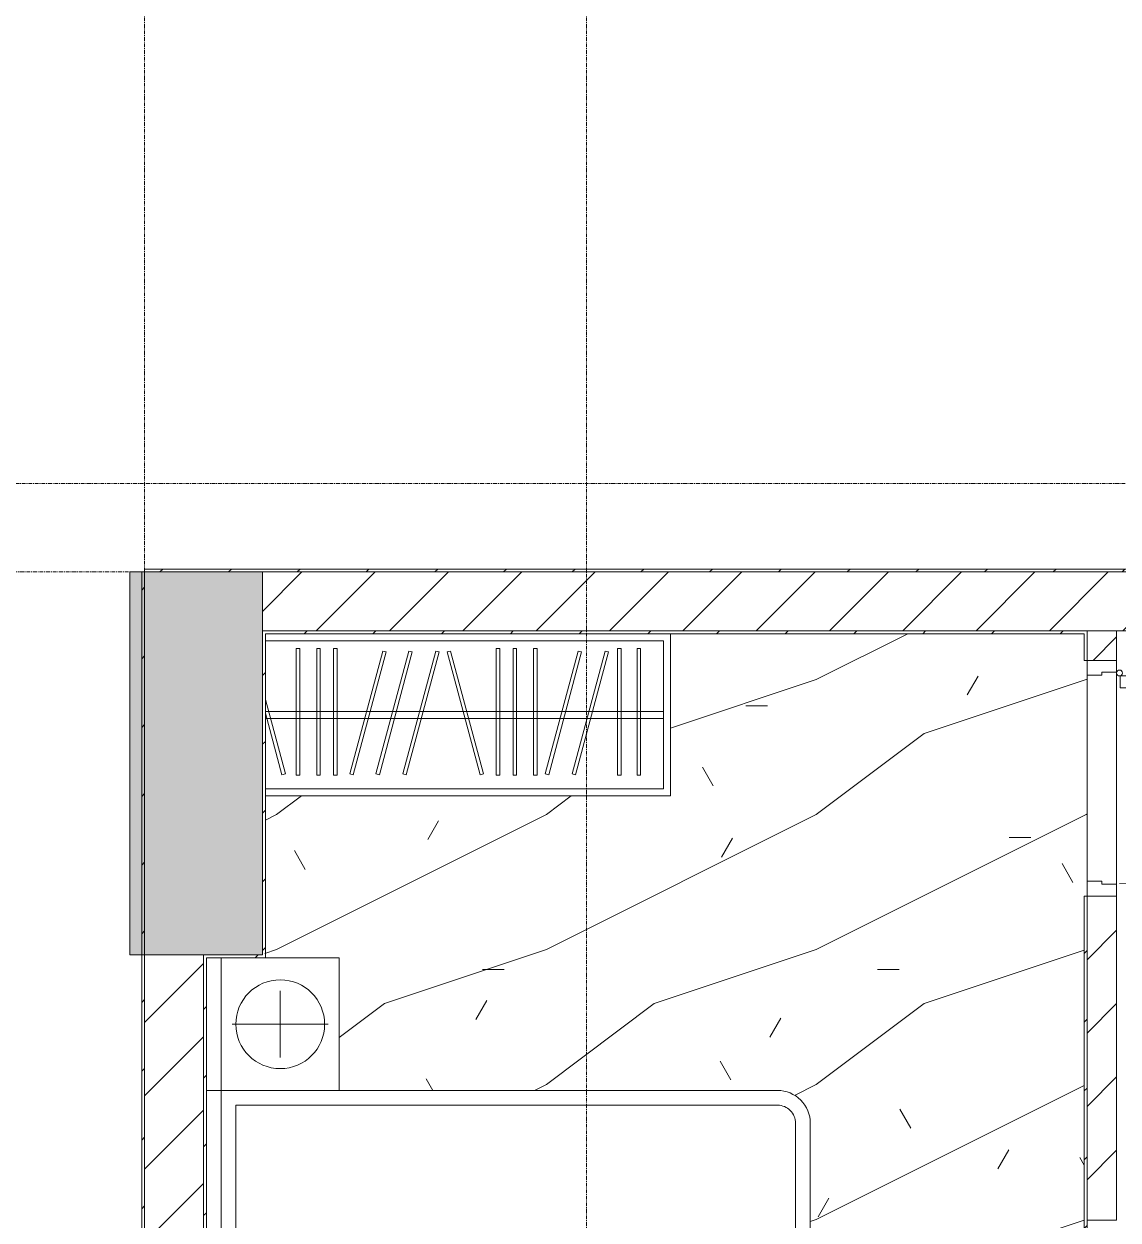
# Model space of a CAD drawing. Header units: millimetres. Extents: x 5357 to 259384, y -16348 to 109893.
# Drawn here: x 44043 to 47758, y 31337 to 35397 of the extents above; entities that cross this region are included whole.
import ezdxf

# ---------------------------------------------------------------- set-up
doc = ezdxf.new("R2010")
doc.units = ezdxf.units.MM
doc.linetypes.add('Grid Line', pattern=[22.225, 12.7, -3.175, 3.175, -3.175])
for name, color, linetype, lineweight in [('0-1', 7, 'Continuous', 5), ('A-DETL-GENF-1', 53, 'Continuous', 9), ('A-DOOR-1', 254, 'Continuous', 9), ('A-DOOR-2', 53, 'Continuous', 9), ('A-FLOR-1', 53, 'Continuous', 9), ('A-FLOR-PATT-1', 10, 'Continuous', 9), ('A-WALL', 113, 'Continuous', 9), ('A-WALL-1', 9, 'Continuous', 18), ('A-WALL-2', 53, 'Continuous', 9), ('A-WALL-3', 113, 'Continuous', 18), ('A-WALL-PATT', 111, 'Continuous', 9), ('A-WALL-PATT-1', 10, 'Continuous', 9), ('A-WALL-PATT-2', 53, 'Continuous', 9), ('I-FURN-1', 254, 'Continuous', 9), ('I-WALL-1', 9, 'Continuous', 18), ('I-WALL-3', 2, 'Continuous', 18), ('S-COLS-1', 253, 'Continuous', 5), ('S-COLS-2', 9, 'Continuous', 18), ('S-GRID-1', 1, 'Grid Line', 9)]:
    doc.layers.add(name, color=color, linetype=linetype, lineweight=lineweight)
pattern_1 = [(45, (0, 0), (-124.4508, 124.4508), [])]
pattern_2 = [(45, (0, 0), (-116.6726, 116.6726), [])]

# ---------------------------------------------------------------- blocks, each defined once
blk = doc.blocks.new('NCV_TKTC_KET CAU_rvt-1-TKCS_MB CẢNH QUAN CÂY XANH')
at = {"layer": 'S-COLS-1'}
blk.add_hatch(color=256, dxfattribs=at).paths.add_polyline_path([(44852.6, 32236.9), (44852.6, 33536.9), (44402.6, 33536.9), (44402.6, 32236.9)])
at = {"layer": 'S-COLS-2'}
for p, q in [((44852.6, 33536.9), (44402.6, 33536.9)), ((44402.6, 33536.9), (44402.6, 32236.9)), ((44852.6, 32236.9), (44852.6, 33536.9)), ((44402.6, 32236.9), (44852.6, 32236.9))]:
    blk.add_line(p, q, dxfattribs=at)
blk = doc.blocks.new('DOOR_CW_01 CANH MO-PANEL KINH - DIG_02-800x2200-CỬA NHÔM KÍNH-400864-TKCS_MB CẢNH QUAN CÂY XANH')
at = {"layer": 'A-DETL-GENF-1'}
for p, q in [((-347, 772), (-307, 772)), ((-347, 652), (-347, 772)), ((-307, 772), (-307, 652)), ((-349, 731.8), (-347, 731.8)), ((-349, 692.2), (-349, 731.8)), ((-347, 692.2), (-347, 731.8)), ((-307, 692.2), (-307, 731.8)), ((-305, 731.8), (-307, 731.8)), ((-305, 692.2), (-305, 731.8)), ((-392, 637), (-392, 716.5)), ((-349, 720.5), (-388, 720.5)), ((-384, 699.5), (-384, 637)), ((-349, 703.5), (-380, 703.5)), ((-347, 692.2), (-349, 692.2)), ((-307, 692.2), (-305, 692.2)), ((-305, 720.5), (-266, 720.5)), ((-305, 703.5), (-274, 703.5)), ((-270, 699.5), (-270, 637)), ((-262, 637), (-262, 716.5)), ((-307, 652), (-347, 652)), ((-313, 652), (-341, 652)), ((-341, 652), (-341, 638)), ((-313, 638), (-313, 652)), ((-383.9, 611.2), (-377.3, 615.8)), ((-347, 638), (-341, 638)), ((-347, 638), (-347, 196)), ((-307, 638), (-313, 638)), ((-307, 196), (-307, 638)), ((-270.1, 611.2), (-276.7, 615.8)), ((-347, 196), (-341, 196)), ((-307, 182), (-347, 182)), ((-347, 182), (-347, 62)), ((-341, 196), (-341, 182)), ((-341, 182), (-313, 182)), ((-307, 196), (-313, 196)), ((-313, 182), (-313, 196)), ((-307, 62), (-307, 182)), ((-347, 62), (-307, 62))]:
    blk.add_line(p, q, dxfattribs=at)
blk.add_circle((-357, 60), 10, dxfattribs=at)
for centre, radius, start, end in [((-357, 60), 714, 360, 92), ((-388, 716.5), 4, 90, 180), ((-380, 699.5), 4, 90, 180), ((-274, 699.5), 4, 0, 90), ((-266, 716.5), 4, 0, 90), ((-347, 637), 45, 180, 215), ((-347, 637), 37, 180, 215), ((-307, 637), 37, 325, 0), ((-307, 637), 45, 325, 0)]:
    blk.add_arc(centre, radius, start, end, dxfattribs=at)
at = {"layer": 'A-DOOR-2'}
for p, q in [((-360, 50), (-400, 50)), ((-400, 50), (-400, -50)), ((-360, 0), (-360, 50)), ((-357, 50), (-332, 50)), ((400, 50), (360, 50)), ((360, 50), (360, 0)), ((400, -50), (400, 50)), ((-350, 0), (-360, 0)), ((-350, -50), (-350, 0)), ((360, 0), (350, 0)), ((350, 0), (350, -50)), ((-400, -50), (-350, -50)), ((350, -50), (400, -50))]:
    blk.add_line(p, q, dxfattribs=at)
blk = doc.blocks.new('GIUONG NGU-2TAB-1600x2000 - GIUONG NGU-2TAB-1600x2000-842839-TKCS_MB CẢNH QUAN CÂY XANH')
at = {"layer": 'I-FURN-1'}
for p, q in [((8.5, 0), (8.5, -50)), ((458.5, -50), (458.5, 0)), ((458.5, 0), (458.5, -50)), ((2108.2, -50), (2108.2, 0)), ((2108.2, 0), (2108.2, -50)), ((2558.2, -50), (2558.2, 0)), ((458.5, -50), (8.5, -50)), ((8.5, -50), (8.5, -450.3)), ((8.5, -50), (458.5, -50)), ((458.5, -50), (8.5, -50)), ((8.5, -50), (8.5, -450.3)), ((458.5, -450.3), (458.5, -50)), ((2108.2, -50), (458.5, -50)), ((458.5, -50), (458.5, -1938.9)), ((458.5, -50), (2108.2, -50)), ((458.5, -1938.9), (458.5, -50)), ((458.5, -450.3), (458.5, -50)), ((458.5, -50), (2108.2, -50)), ((2558.2, -50), (2108.2, -50)), ((2108.2, -50), (2108.2, -450.3)), ((2108.2, -1938.9), (2108.2, -50)), ((2108.2, -50), (2558.2, -50)), ((2108.2, -50), (2558.2, -50)), ((2108.2, -450.3), (2108.2, -50)), ((2108.2, -50), (2108.2, -1938.9)), ((2558.2, -450.3), (2558.2, -50)), ((2558.2, -50), (2558.2, -450.3)), ((233.5, -86.8), (233.5, -413.5)), ((508.5, -100), (2058.2, -100)), ((508.5, -1938.9), (508.5, -100)), ((2058.2, -100), (2058.2, -1938.9)), ((2333.2, -86.8), (2333.2, -413.5)), ((120.2, -250.2), (346.8, -250.2)), ((2446.5, -250.2), (2219.8, -250.2)), ((8.5, -450.3), (458.5, -450.3)), ((8.5, -450.3), (458.5, -450.3)), ((2108.2, -450.3), (2558.2, -450.3)), ((2558.2, -450.3), (2108.2, -450.3)), ((1997.1, -2000), (569.6, -2000)), ((569.6, -2050), (1997.1, -2050)), ((1997.1, -2050), (569.6, -2050))]:
    blk.add_line(p, q, dxfattribs=at)
for centre in [(233.5, -250.2), (2333.2, -250.2)]:
    blk.add_circle(centre, 150.7, dxfattribs=at)
for centre, radius, start, end in [((569.6, -1938.9), 111.1, 180, 270), ((569.6, -1938.9), 111.1, 180, 270), ((569.6, -1938.9), 61.1, 180, 270), ((1997.1, -1938.9), 111.1, 270, 360), ((1997.1, -1938.9), 61.1, 270, 0), ((1997.1, -1938.9), 111.1, 270, 0)]:
    blk.add_arc(centre, radius, start, end, dxfattribs=at)
blk = doc.blocks.new('TU QUAN AO-SUITE ROOM_3 - TU QUAN AO-SUITE ROOM_3-V11-TKCS_MB CẢNH QUAN CÂY XANH')
at = {"layer": 'I-FURN-1'}
for p, q in [((-550, -125), (-550, -1500)), ((-550, -1500), (-550, -125)), ((-550, -125), (-550, -576)), ((-526, -1476), (-526, -125)), ((-526, -125), (-526, -600)), ((-478.3, -181.1), (-269, -125)), ((-222.7, -125), (-475.2, -192.7)), ((-287, -125), (-287, -576)), ((-263, -125), (-263, -576)), ((-24, -124.8), (-24, -1476)), ((-475.2, -192.7), (-478.3, -181.1)), ((-480.1, -229.7), (-50.1, -229.7)), ((-480.1, -241.7), (-480.1, -229.7)), ((-50.1, -241.7), (-480.1, -241.7)), ((-50.1, -229.7), (-50.1, -241.7)), ((-480.1, -299.2), (-50.1, -299.2)), ((-480.1, -311.2), (-480.1, -299.2)), ((-50.1, -311.2), (-480.1, -311.2)), ((-50.1, -299.2), (-50.1, -311.2)), ((-480.1, -356.4), (-50.1, -356.4)), ((-480.1, -368.4), (-480.1, -356.4)), ((-50.1, -356.4), (-50.1, -368.4)), ((-50.1, -368.4), (-480.1, -368.4)), ((-475.2, -411.5), (-478.3, -423.1)), ((-478.3, -423.1), (-61.3, -534.9)), ((-58.2, -523.3), (-475.2, -411.5)), ((-475.2, -500.3), (-478.3, -511.9)), ((-478.3, -511.9), (-61.3, -623.6)), ((-58.2, -612.1), (-475.2, -500.3)), ((-61.3, -534.9), (-58.2, -523.3)), ((-526, -1476), (-526, -600)), ((-475.2, -591.5), (-478.3, -603.1)), ((-478.3, -603.1), (-61.3, -714.9)), ((-58.2, -703.3), (-475.2, -591.5)), ((-287, -576), (-287, -1476)), ((-263, -576), (-263, -1476)), ((-61.3, -623.6), (-58.2, -612.1)), ((-61.3, -714.9), (-58.2, -703.3)), ((-478.3, -853.9), (-61.3, -742.1)), ((-58.2, -753.7), (-475.2, -865.5)), ((-61.3, -742.1), (-58.2, -753.7)), ((-475.2, -865.5), (-478.3, -853.9)), ((-480.1, -908.6), (-480.1, -920.6)), ((-480.1, -908.6), (-480.1, -920.6)), ((-50.1, -908.6), (-480.1, -908.6)), ((-480.1, -920.6), (-50.1, -920.6)), ((-50.1, -920.6), (-50.1, -908.6)), ((-480.1, -965.8), (-480.1, -977.8)), ((-480.1, -965.8), (-480.1, -977.8)), ((-50.1, -965.8), (-480.1, -965.8)), ((-50.1, -977.8), (-50.1, -965.8)), ((-480.1, -977.8), (-50.1, -977.8)), ((-480.1, -1035.3), (-480.1, -1047.3)), ((-480.1, -1035.3), (-480.1, -1047.3)), ((-50.1, -1035.3), (-480.1, -1035.3)), ((-480.1, -1047.3), (-50.1, -1047.3)), ((-50.1, -1047.3), (-50.1, -1035.3)), ((-475.2, -1075.3), (-478.3, -1086.9)), ((-478.3, -1086.9), (-61.3, -1198.6)), ((-58.2, -1187.1), (-475.2, -1075.3)), ((-475.2, -1166.5), (-478.3, -1178.1)), ((-58.2, -1278.3), (-475.2, -1166.5)), ((-478.3, -1178.1), (-61.3, -1289.9)), ((-61.3, -1198.6), (-58.2, -1187.1)), ((-61.3, -1289.9), (-58.2, -1278.3)), ((-480.1, -1320.5), (-480.1, -1332.5)), ((-480.1, -1320.5), (-480.1, -1332.5)), ((-50.1, -1320.5), (-480.1, -1320.5)), ((-480.1, -1332.5), (-50.1, -1332.5)), ((-50.1, -1332.5), (-50.1, -1320.5)), ((-480.1, -1386.9), (-480.1, -1398.9)), ((-480.1, -1386.9), (-480.1, -1398.9)), ((-50.1, -1386.9), (-480.1, -1386.9)), ((-480.1, -1398.9), (-50.1, -1398.9)), ((-50.1, -1398.9), (-50.1, -1386.9)), ((-550, -1500), (0, -1500)), ((0, -1500), (-550, -1500)), ((-24, -1476), (-526, -1476))]:
    blk.add_line(p, q, dxfattribs=at)
blk = doc.blocks.new('NCV_TKTC_TANG 1_rvt-1-TKCS_MB CẢNH QUAN CÂY XANH')
at = {"layer": 'A-FLOR-PATT-1'}
h = blk.add_hatch(dxfattribs=at)
h.set_pattern_fill('FP_6', color=256, style=0, pattern_type=2)
h.set_pattern_definition([(0, (0, 0), (1788.16, 447.04), [73.762, -1267.358, 73.762, -1267.358, -7152.64]), (0, (0, 0), (1788.16, 447.04), [-2682.24, 73.762, -2608.478, 73.762, -1267.358, -3129.28]), (0, (0, 0), (1788.16, 447.04), [-6705.6, 73.762, -820.318, 73.762, -2161.438]), (120, (670.56, 223.5), (-1281.228, 1325.072), [73.762, -1267.358, 73.762, -8419.998]), (120, (670.56, 223.5), (-1281.228, 1325.072), [-1414.882, -1267.358, 73.762, -2608.478, -4470.4]), (120, (670.56, 223.5), (-1281.228, 1325.072), [-5364.48, 73.762, -1267.358, 73.762, -3055.518]), (120, (670.56, 223.5), (-1281.228, 1325.072), [-6779.362, -820.318, 73.762, -2161.438]), (240, (894.1, 1117.6), (-506.932, -1772.112), [73.762, -1267.358, 73.762, -8419.998]), (240, (894.1, 1117.6), (-506.932, -1772.112), [-1414.882, -1267.358, 73.762, -2608.478, -4470.4]), (240, (894.1, 1117.6), (-506.932, -1772.112), [-5364.48, 73.762, -1267.358, 73.762, -3055.518]), (240, (894.1, 1117.6), (-506.932, -1772.112), [-6779.362, -820.318, 73.762, -2161.438])])
h.paths.add_polyline_path([(47514.6, 28936.9), (47642.6, 28936.9), (47642.6, 32436.9), (47652.6, 32436.9), (47652.6, 33236.9), (47642.6, 33236.9), (47642.6, 33326.9), (46237.6, 33326.9), (46237.6, 32776.9), (44862.6, 32776.9), (44861, 32226.9), (45112.9, 32226.8), (45112.9, 31776.8), (46601.5, 31776.8), (46630.2, 31773), (46657, 31761.9), (46680, 31744.2), (46697.7, 31721.2), (46708.8, 31694.4), (46712.6, 31665.7), (46712.6, 30238.2), (46708.8, 30209.5), (46697.7, 30182.7), (46680, 30159.7), (46657, 30142), (46630.2, 30130.9), (46601.5, 30127.1), (45112.9, 30127.1), (45112.9, 29677.1), (44662.6, 29677.1), (44662.6, 28936.9), (46694.6, 28936.9)])
h = blk.add_hatch(dxfattribs=at)
h.set_pattern_fill('FP_4', color=256, style=0, pattern_type=2)
h.set_pattern_definition([(216.87, (366.52, 916.3), (2748.8967, 1832.6049), [458.15, -4123.35]), (206.565, (916.3, 641.4), (-916.3012, -916.2996), [1024.455, -1024.455]), (198.435, (916.3, 183.26), (-1832.5985, -916.302), [579.52, -2318.076])])
h.paths.add_polyline_path([(47514.6, 28936.9), (47642.6, 28936.9), (47642.6, 32436.9), (47652.6, 32436.9), (47652.6, 33236.9), (47642.6, 33236.9), (47642.6, 33326.9), (46237.6, 33326.9), (46237.6, 32776.9), (44862.6, 32776.9), (44861, 32226.9), (45112.9, 32226.8), (45112.9, 31776.8), (46601.5, 31776.8), (46630.2, 31773), (46657, 31761.9), (46680, 31744.2), (46697.7, 31721.2), (46708.8, 31694.4), (46712.6, 31665.7), (46712.6, 30238.2), (46708.8, 30209.5), (46697.7, 30182.7), (46680, 30159.7), (46657, 30142), (46630.2, 30130.9), (46601.5, 30127.1), (45112.9, 30127.1), (45112.9, 29677.1), (44662.6, 29677.1), (44662.6, 28936.9), (46694.6, 28936.9)])
at = {"layer": 'A-WALL-PATT-1'}
h = blk.add_hatch(dxfattribs=at)
h.set_pattern_fill('FP_2', color=256, style=0, pattern_type=2)
h.set_pattern_definition(pattern_1)
h.paths.add_polyline_path([(47702.6, 31336.9), (47752.6, 31336.9), (47752.6, 32436.9), (47652.6, 32436.9), (47652.6, 31336.9)])
h.paths.add_polyline_path([(47652.6, 33236.9), (47752.6, 33236.9), (47752.6, 33336.9), (47652.6, 33336.9)])
at = {"layer": 'A-WALL-PATT-2'}
h = blk.add_hatch(dxfattribs=at)
h.set_pattern_fill('FP_10', color=256, style=0, pattern_type=2)
h.set_pattern_definition(pattern_2)
h.paths.add_polyline_path([(47642.6, 33326.9), (47642.6, 33336.9), (44852.6, 33336.9), (44852.6, 33326.9), (46511.9, 33326.9)])
h = blk.add_hatch(dxfattribs=at)
h.set_pattern_fill('FP_10', color=256, style=0, pattern_type=2)
h.set_pattern_definition(pattern_2)
h.paths.add_polyline_path([(47642.6, 28936.9), (47652.6, 28936.9), (47652.6, 32436.9), (47642.6, 32436.9), (47642.6, 28946.9)])
h.paths.add_polyline_path([(47652.6, 33236.9), (47652.6, 33336.9), (47642.6, 33336.9), (47642.6, 33236.9)])
h = blk.add_hatch(dxfattribs=at)
h.set_pattern_fill('FP_10', color=256, style=0, pattern_type=2)
h.set_pattern_definition(pattern_2)
h.paths.add_polyline_path([(44862.6, 32226.9), (44862.6, 33326.9), (44852.6, 33326.9), (44852.6, 32226.9)])
h = blk.add_hatch(dxfattribs=at)
h.set_pattern_fill('FP_10', color=256, style=0, pattern_type=2)
h.set_pattern_definition(pattern_2)
h.paths.add_polyline_path([(44652.6, 28936.9), (44662.6, 28936.9), (44662.6, 32236.9), (44652.6, 32236.9), (44652.6, 29020.9)])
h = blk.add_hatch(dxfattribs=at)
h.set_pattern_fill('FP_10', color=256, style=0, pattern_type=2)
h.set_pattern_definition(pattern_2)
h.paths.add_polyline_path([(44852.6, 32226.9), (44852.6, 32236.9), (44662.6, 32236.9), (44662.6, 32226.9)])
at = {"layer": 'A-FLOR-1'}
for p, q in [((47652.6, 32486.9), (47652.6, 33186.9)), ((47652.6, 33186.9), (47652.6, 32486.9)), ((47752.6, 32476.9), (47752.6, 33196.9))]:
    blk.add_line(p, q, dxfattribs=at)
at = {"layer": 'A-WALL-1'}
for p, q in [((47752.6, 33336.9), (47652.6, 33336.9)), ((47652.6, 31336.9), (47752.6, 31336.9))]:
    blk.add_line(p, q, dxfattribs=at)
at = {"layer": 'A-WALL-2'}
for p, q in [((47652.6, 33336.9), (47652.6, 33236.9)), ((47652.6, 33236.9), (47652.6, 33336.9)), ((47752.6, 33236.9), (47752.6, 33336.9)), ((47652.6, 32486.9), (47652.6, 33186.9)), ((47652.6, 32436.9), (47652.6, 31336.9)), ((47652.6, 31336.9), (47652.6, 32436.9)), ((47752.6, 31336.9), (47752.6, 32436.9))]:
    blk.add_line(p, q, dxfattribs=at)
at = {"layer": 'I-WALL-1'}
for p, q in [((47642.6, 33336.9), (44852.6, 33336.9)), ((44852.6, 33336.9), (44852.6, 33326.9)), ((47652.6, 33336.9), (47642.6, 33336.9)), ((44852.6, 33326.9), (44852.6, 32236.9)), ((44862.6, 33326.9), (47642.6, 33326.9)), ((44862.6, 32226.9), (44862.6, 33326.9)), ((47642.6, 33326.9), (47642.6, 33236.9)), ((47642.6, 33236.9), (47652.6, 33236.9)), ((47652.6, 32436.9), (47642.6, 32436.9)), ((47642.6, 32436.9), (47642.6, 28946.9)), ((44652.6, 32236.9), (44652.6, 28936.9)), ((44662.6, 32236.9), (44652.6, 32236.9)), ((44852.6, 32236.9), (44662.6, 32236.9)), ((44662.6, 28946.9), (44662.6, 32226.9)), ((44662.6, 32226.9), (44852.6, 32226.9)), ((44852.6, 32226.9), (44862.6, 32226.9)), ((47652.6, 28936.9), (47652.6, 31336.9))]:
    blk.add_line(p, q, dxfattribs=at)
at = {"layer": 'A-DOOR-1', "rotation": 269.9999999999989}
blk.add_blockref('DOOR_CW_01 CANH MO-PANEL KINH - DIG_02-800x2200-CỬA NHÔM KÍNH-400864-TKCS_MB CẢNH QUAN CÂY XANH', (47702.6, 32836.9), dxfattribs=at)
at = {"layer": 'I-FURN-1'}
for name, p, rotation in [('TU QUAN AO-SUITE ROOM_3 - TU QUAN AO-SUITE ROOM_3-V11-TKCS_MB CẢNH QUAN CÂY XANH', (44737.6, 33326.9), 89.9999999999998), ('GIUONG NGU-2TAB-1600x2000 - GIUONG NGU-2TAB-1600x2000-842839-TKCS_MB CẢNH QUAN CÂY XANH', (44662.6, 29668.6), 90.00000000000065)]:
    blk.add_blockref(name, p, dxfattribs=dict(at, rotation=rotation))

msp = doc.modelspace()

# ---------------------------------------------------------------- hatches: boundary and pattern name
at = {"layer": 'A-WALL-PATT'}
h = msp.add_hatch(dxfattribs=at)
h.set_pattern_fill('FP_41', color=256, style=0, pattern_type=2)
h.set_pattern_definition(pattern_2)
h.paths.add_polyline_path([(56442.6, 33536.9), (56442.6, 33546.9), (52427.6, 33546.9), (52427.6, 33536.9), (56195.4, 33536.9)])
h.paths.add_polyline_path([(44452.6, 33536.9), (51337.6, 33536.9), (51337.6, 33546.9), (44452.6, 33546.9)])
h = msp.add_hatch(dxfattribs=at)
h.set_pattern_fill('FP_41', color=256, style=0, pattern_type=2)
h.set_pattern_definition(pattern_2)
h.paths.add_polyline_path([(44452.6, 25846.9), (44452.6, 33536.9), (44442.6, 33536.9), (44442.6, 25846.9)])
h = msp.add_hatch(dxfattribs=at)
h.set_pattern_fill('FP_1', color=256, style=0, pattern_type=2)
h.set_pattern_definition(pattern_1)
h.paths.add_polyline_path([(49652.9, 33336.9), (51337.6, 33336.9), (51337.6, 33536.9), (49652.9, 33536.9)])
h.paths.add_polyline_path([(46511.9, 33336.9), (49452.9, 33336.9), (49452.9, 33536.9), (44852.6, 33536.9), (44852.6, 33336.9)])
h.paths.add_polyline_path([(52577.6, 33336.9), (52577.6, 33536.9), (52427.6, 33536.9), (52427.6, 33336.9)])
h = msp.add_hatch(dxfattribs=at)
h.set_pattern_fill('FP_1', color=256, style=0, pattern_type=2)
h.set_pattern_definition(pattern_1)
h.paths.add_polyline_path([(44652.6, 25836.9), (44652.6, 28836.9), (44452.6, 28836.9), (44452.6, 25836.9)])
h.paths.add_polyline_path([(44652.6, 29036.9), (44652.6, 32237), (44452.6, 32237), (44452.6, 29036.9)])

# ---------------------------------------------------------------- linework, layer by layer
at = {"layer": 'A-WALL'}
for p, q in [((49452.9, 33536.9), (44852.6, 33536.9)), ((44852.6, 33536.9), (49452.9, 33536.9))]:
    msp.add_line(p, q, dxfattribs=at)
at = {"layer": 'A-WALL-3'}
for p, q in [((44852.6, 33536.9), (44852.6, 33336.9)), ((44852.6, 33336.9), (49452.9, 33336.9)), ((44652.6, 32237), (44452.6, 32237)), ((44652.6, 29036.9), (44652.6, 32237))]:
    msp.add_line(p, q, dxfattribs=at)
at = {"layer": 'I-WALL-3'}
for p, q in [((51337.6, 33546.9), (44452.6, 33546.9)), ((44452.6, 33546.9), (44452.6, 33536.9)), ((44442.6, 33536.9), (44442.6, 25846.9)), ((44852.6, 33536.9), (44442.6, 33536.9)), ((44452.6, 25846.9), (44452.6, 33536.9))]:
    msp.add_line(p, q, dxfattribs=at)
at = {"layer": 'S-GRID-1'}
for p, q in [((44452.6, 20960.6), (44452.6, 80482.7)), ((45952.6, 20960.6), (45952.6, 80482.7)), ((127525.3, 33836.9), (32145.8, 33836.9)), ((130319.3, 33536.9), (29351.8, 33536.9))]:
    msp.add_line(p, q, dxfattribs=at)

# ---------------------------------------------------------------- block references
at = {"layer": '0-1'}
for name in ['NCV_TKTC_KET CAU_rvt-1-TKCS_MB CẢNH QUAN CÂY XANH', 'NCV_TKTC_TANG 1_rvt-1-TKCS_MB CẢNH QUAN CÂY XANH']:
    msp.add_blockref(name, (0, 0), dxfattribs=at)

doc.saveas('drawing.dxf')
